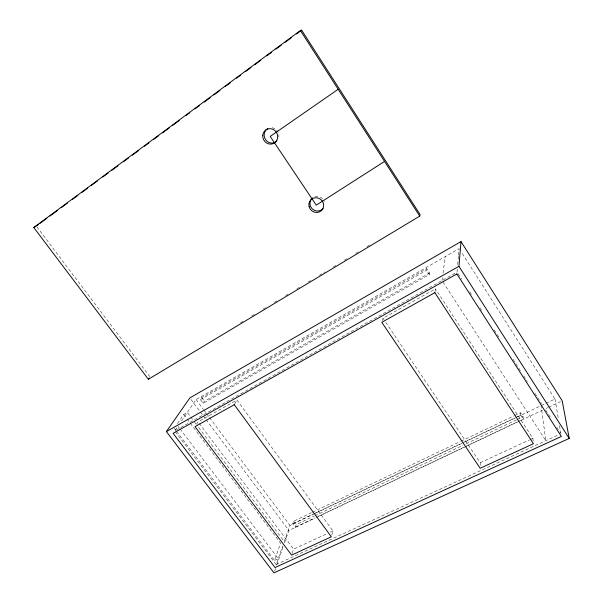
<?xml version="1.0" encoding="UTF-8"?>
<svg xmlns="http://www.w3.org/2000/svg" width="603" height="603" viewBox="0 0 603 603"><rect width="100%" height="100%" fill="white"/><g stroke="black" fill="none" stroke-linecap="round" stroke-linejoin="round"><path stroke-width="0.45" stroke-dasharray="3.02 2.26" d="M480.199 465.486L480.222 462.712L384.578 320.57M457.3 269.285L457.051 272.104L175.541 430.467M457.715 264.596L458.461 256.154M458.544 255.22L459.132 248.655L196.081 399.525L180.561 422.349M442.022 280.553L442.527 276.867M443.024 273.182L445.278 256.599M434.967 291.905L435.434 288.852L383.003 318.233L382.287 320.668M429.268 274.614L429.57 272.948L426.781 268.652L201.749 397.558L200.339 399.661L203.083 403.347L429.268 274.614L426.457 270.302L426.781 268.652M331.808 535.117L332.946 530.934L236.971 400.045L198.086 421.836L196.329 424.572M292.169 553.403L293.578 549.167L327.082 533.647M311.517 512.686L293.676 521.218L292.757 523.849L295.297 527.256L296.201 524.618L314.042 516.13M274.606 571.086L275.533 568.433M276.777 564.905L283.289 546.363M284.526 542.836L288.867 530.474L315.181 517.992M175.292 431.673L276.136 564.536L282.739 545.798M315.384 513.281L289.93 525.424L284.247 541.532L196.88 425.198M176.543 431.251L274.471 560.345L280.591 543.243L187.073 418.979M234.71 403.935L236.971 400.045M203.083 403.347L204.477 401.221L429.57 272.948M175.187 430.248L177.968 426.163L179.664 428.409M177.41 423.66L183.696 414.487L187.299 412.437L190.118 416.191M240.446 322.778L243.672 320.841M251.73 315.995L254.948 314.05M263.006 309.203L266.232 307.259M274.29 302.412L277.508 300.475M285.566 295.621L288.792 293.684M296.849 288.829L300.075 286.892M308.133 282.046L311.352 280.101M319.409 275.254L325.055 271.855M333.112 267.008L336.331 265.071M344.388 260.217L347.614 258.28M355.672 253.426L358.891 251.489M366.948 246.642L370.174 244.697M200.339 399.661L426.457 270.302M312.362 512.279L460.195 441.592M461.046 441.185L513.718 415.995M514.57 415.588L520.517 412.746L523.08 416.688L523.298 419.062L318.271 516.356M292.757 523.849L313.1 514.14M313.944 513.741L461.401 443.401M462.245 442.994L514.789 417.932M515.633 417.532L520.721 415.105L520.517 412.746M316.236 512.874L463.88 442.466M464.732 442.059L516.492 417.374M517.344 416.967L554.986 399.013L461.144 251.82M314.894 515.723L462.75 445.391M466.149 443.77L516.281 419.922M517.133 419.515L523.08 416.688M295.297 527.256L314.864 517.969M316.032 517.585L542.677 410.055M546.077 408.442L547.773 407.636M548.617 407.236L560.504 401.598M330.436 532.095L332.946 530.934M480.222 462.712L529.472 439.896M530.323 439.504L532.871 438.328L435.434 288.852M274.471 560.345L278.224 558.612L180.229 429.155M276.136 564.536L558.393 434.906M174.267 428.251L175.978 430.497M36.889 226.849L150.2 377.101M190.684 416.937L193.495 420.69M194.06 421.444L196.314 424.444M183.696 414.487L186.508 418.233M199.216 423.344L293.578 549.167M196.081 399.525L203.384 409.324M203.942 410.078L206.196 413.093M206.754 413.846L209 416.861M209.565 417.615L289.93 525.424M190.978 399.42L202.789 415.233M203.354 415.987L205.6 419.002M206.166 419.756L288.867 530.474M201.749 397.558L204.477 401.221M293.676 521.218L296.201 524.618M383.003 318.233L384.051 319.794M520.721 415.105L523.298 419.062M443.047 282.129L545.836 440.672L541.102 405.638M458.069 273.687L461.634 279.234M469.775 291.912L471.817 295.078M479.958 307.756L481.993 310.929M494.211 329.947L499.307 337.868M513.047 359.267L521.196 371.945M523.743 375.91L527.301 381.45M534.936 393.337L541.554 403.641M545.632 409.98L550.72 417.902M556.833 427.414L560.391 432.962M554.986 399.013L558.257 418.211M559.501 425.53L560.903 433.753M532.871 438.328L533.165 441.027M314.947 196.668A7.507 7.206 41.8 0 1 322.53 198.756M324.045 201.033A7.507 7.206 41.8 0 1 324.301 201.696M271.991 127.723A7.794 7.357 64 0 1 278.88 137.024"/><path stroke-width="0.9" d="M569.224 438.426L458.928 266.315L461.001 241.592L189.855 397.912L166.375 431.575L273.981 572.85L569.224 438.426L562.2 400.791L461.001 241.592M419.733 216.13L420.133 214.63L301.613 30.15L300.407 30.504L33.776 227.519L148.383 379.279L419.733 216.13L300.407 30.504M148.383 379.279L149.295 378.187M38.592 224.422L33.776 227.519M40.1 223.306L46.906 218.278M49.928 216.047L57.489 210.47M61.265 207.673L67.31 203.211M72.601 199.299L77.893 195.395M81.669 192.606L87.721 188.136M91.498 185.347L97.543 180.877M102.834 176.973L108.125 173.061M111.902 170.272L117.954 165.802M123.238 161.898L128.529 157.994M132.313 155.197L138.358 150.735M144.403 146.265L148.941 142.919M153.471 139.564L158.762 135.66M162.546 132.871L169.345 127.844M172.368 125.612L179.174 120.585M185.973 115.565L189.757 112.769M195.04 108.864L199.578 105.517M204.116 102.163L210.161 97.701M213.937 94.905L219.982 90.442M225.273 86.531L230.565 82.626M236.61 78.156L240.393 75.367M245.685 71.463L250.976 67.551M254.752 64.762L260.798 60.292M266.843 55.83L271.38 52.484M275.918 49.129L281.209 45.225M284.985 42.429L291.784 37.409M296.322 34.054L301.613 30.15M338.185 89.274L270.197 136.414L316.258 205.141L384.563 161.416M166.375 431.575L458.928 266.315M322.959 208.646A7.507 7.206 41.8 0 1 312.075 208.691A7.507 7.206 41.8 0 1 312.58 197.882M276.883 141.004A7.794 7.357 64 0 1 265.697 139.888A7.794 7.357 64 0 1 267.755 128.59M456.886 273.928L173.076 433.353L275.074 567.544L561.363 436.451L456.886 273.928M234.258 404.711L195.01 426.63L291.611 555.099L331.356 536.791L234.258 404.711M434.853 292.666L381.805 322.296L480.184 468.26L533.451 443.725L434.853 292.666M309.09 206.693A7.553 7.244 41.6 0 0 321.489 210.575A7.553 7.244 41.6 0 0 318.226 198.078A7.553 7.244 41.6 0 0 309.09 206.693M262.75 135.358A7.839 7.402 63.7 0 0 273.37 143.567A7.839 7.402 63.7 0 0 274.508 130.256A7.839 7.402 63.7 0 0 262.75 135.358"/></g></svg>
